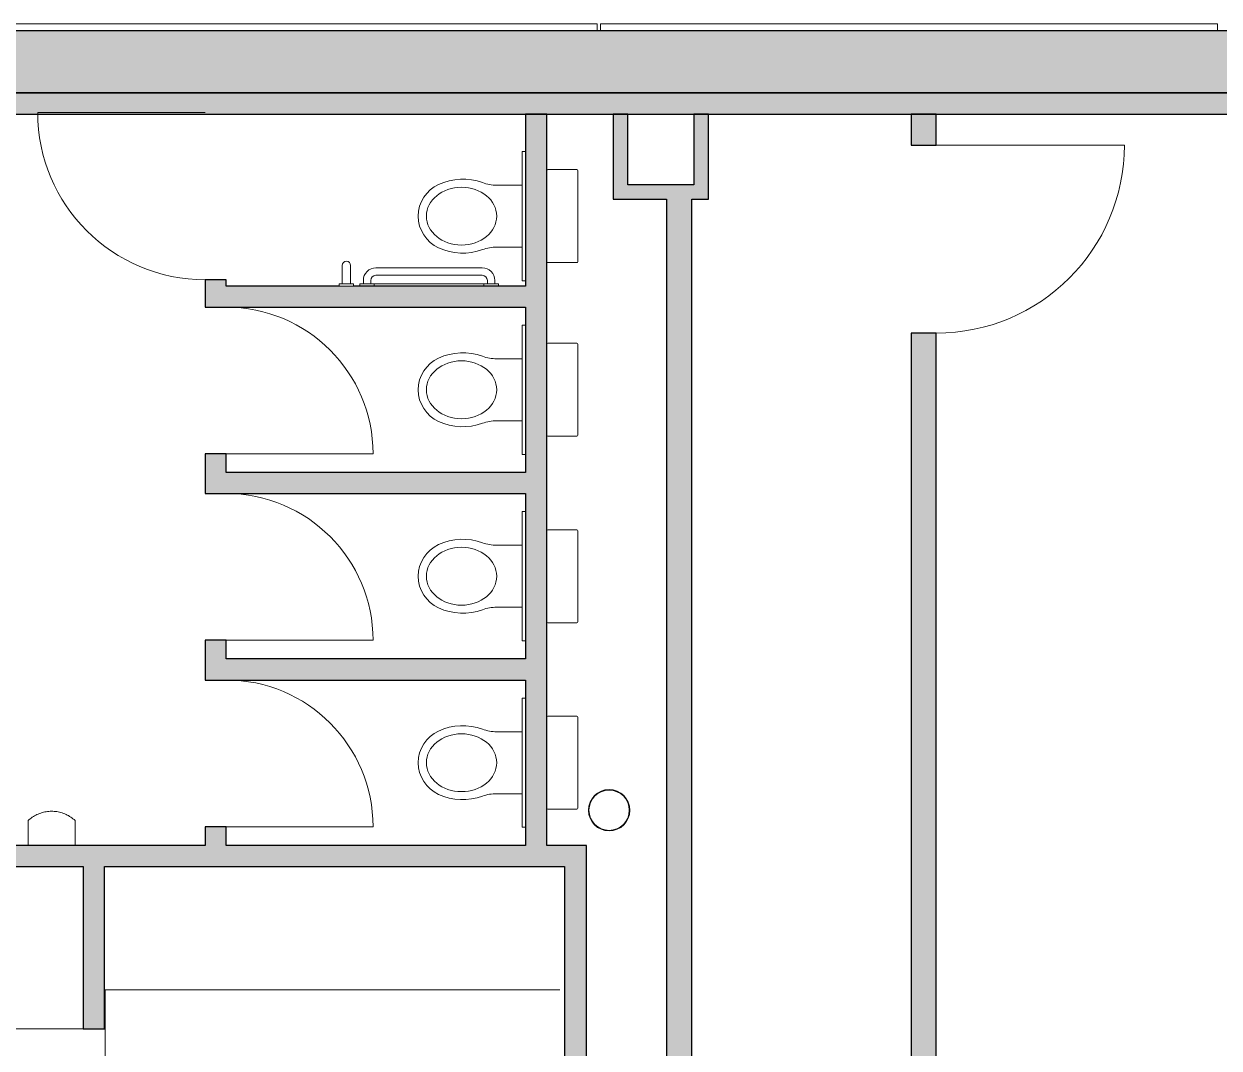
# Model space of a CAD drawing. Header units: millimetres. Extents: x 155927 to 317870, y -36033 to 97293.
# Drawn here: x 179020 to 184801, y 29727 to 34682 of the extents above; entities that cross this region are included whole.
import ezdxf

# ---------------------------------------------------------------- set-up
doc = ezdxf.new("R2010")
doc.units = ezdxf.units.MM
doc.header["$MEASUREMENT"] = 0
for name, color, linetype, lineweight in [('A-DETL-GENF', 7, 'CONTINUOUS', 9), ('A-DOOR', 4, 'CONTINUOUS', 9), ('A-GENM', 8, 'CONTINUOUS', 9), ('A-GLAZ-CURT', 7, 'CONTINUOUS', 9), ('A-WALL', 7, 'CONTINUOUS', 9), ('A-WALL-PATT', 7, 'CONTINUOUS', 9), ('E-ELEC-FIXT', 91, 'CONTINUOUS', 9), ('I-WALL', 7, 'CONTINUOUS', 9), ('P-SANR-FIXT', 7, 'CONTINUOUS', 9)]:
    doc.layers.add(name, color=color, linetype=linetype, lineweight=lineweight)

msp = doc.modelspace()

# ---------------------------------------------------------------- hatches: boundary and pattern name
at = {"layer": 'A-WALL-PATT'}
h = msp.add_hatch(color=256, dxfattribs=at)
h.paths.add_polyline_path([(156460.8, 34347.6), (157908.8, 34347.6), (157908.8, 34647.6), (156460.8, 34647.6)], flags=0)
h.paths.add_polyline_path([(166692.8, 34347.6), (185283.8, 34347.6), (185283.8, 34647.6), (166692.8, 34647.6)], flags=0)
h.paths.add_polyline_path([(187318, 34347.6), (190658.8, 34347.6), (190658.8, 34647.6), (187318, 34647.6)], flags=0)
h.paths.add_polyline_path([(196942.8, 34347.6), (200283.7, 34347.6), (200283.7, 34647.6), (196942.8, 34647.6)], flags=0)
h.paths.add_polyline_path([(202317.8, 34347.6), (220908.8, 34347.6), (220908.8, 34647.6), (202317.8, 34647.6)], flags=0)
h.paths.add_polyline_path([(229692.8, 34347.6), (231140.8, 34347.6), (231140.8, 34647.6), (229692.8, 34647.6)], flags=0)
h = msp.add_hatch(color=256, dxfattribs=at)
h.paths.add_polyline_path([(210693.8, 34245.6), (210693.8, 34347.6), (196942.8, 34347.6), (196942.8, 34245.6), (208198.8, 34245.6)], flags=0)
h.paths.add_polyline_path([(190658.8, 34245.6), (190658.8, 34347.6), (176931.2, 34347.6), (176931.2, 34245.6), (188952.5, 34245.6)], flags=0)
for points in [[(181548.8, 30707.6), (181548.8, 34245.6), (181446.8, 34245.6), (181446.8, 30707.6)], [(181940.5, 33903.2), (181940.5, 34245.6), (181870.5, 34245.6), (181870.5, 33903.2)], [(182331, 33833.2), (182331, 34245.6), (182261, 34245.6), (182261, 33833.2)], [(182250.8, 33833.2), (182261, 33833.2), (182261, 33903.2), (181870.5, 33903.2), (181870.5, 33833.2), (182128.8, 33833.2)], [(182250.8, 28407.6), (182250.8, 33833.2), (182128.8, 33833.2), (182128.8, 28407.6)], [(179998.8, 33311.6), (181446.8, 33311.6), (181446.8, 33413.6), (179998.8, 33413.6)], [(179998.8, 32409.6), (181446.8, 32409.6), (181446.8, 32511.6), (179998.8, 32511.6)], [(179998.8, 31507.6), (181446.8, 31507.6), (181446.8, 31609.6), (179998.8, 31609.6)], [(181735.2, 28509.6), (181741.1, 28509.6), (181741.1, 30707.6), (181634.1, 30707.6), (181634.1, 28509.6)]]:
    msp.add_hatch(color=256, dxfattribs=at).paths.add_polyline_path(points, flags=0)
h = msp.add_hatch(color=256, dxfattribs=at)
h.paths.add_polyline_path([(183310.8, 28407.6), (183432.8, 28407.6), (183432.8, 33185.6), (183310.8, 33185.6), (183310.8, 28529.6)], flags=0)
h.paths.add_polyline_path([(183432.8, 34095.6), (183432.8, 34245.6), (183310.8, 34245.6), (183310.8, 34095.6)], flags=0)
h = msp.add_hatch(color=256, dxfattribs=at)
h.paths.add_polyline_path([(179896.8, 30707.6), (179998.8, 30707.6), (179998.8, 30797.6), (179896.8, 30797.6)], flags=0)
h.paths.add_polyline_path([(179896.8, 31507.6), (179998.8, 31507.6), (179998.8, 31699.6), (179896.8, 31699.6)], flags=0)
h.paths.add_polyline_path([(179896.8, 32409.6), (179998.8, 32409.6), (179998.8, 32601.6), (179896.8, 32601.6)], flags=0)
h.paths.add_polyline_path([(179896.8, 33311.6), (179998.8, 33311.6), (179998.8, 33443.6), (179896.8, 33443.6)], flags=0)
h = msp.add_hatch(color=256, dxfattribs=at)
h.paths.add_polyline_path([(179329.4, 30605.6), (181634.1, 30605.6), (181634.1, 30707.6), (178861, 30707.6), (178861, 30605.6), (179307.1, 30605.6)], flags=0)
h.paths.add_polyline_path([(177791, 30605.6), (177851, 30605.6), (177851, 30707.6), (177791, 30707.6), (177791, 30641.8)], flags=0)
h = msp.add_hatch(color=256, dxfattribs=at)
h.paths.add_polyline_path([(179307.1, 28407.6), (179409.1, 28407.6), (179409.1, 28809.6), (179307.1, 28809.6)], flags=0)
h.paths.add_polyline_path([(179307.1, 29819.6), (179409.1, 29819.6), (179409.1, 30605.6), (179307.1, 30605.6)], flags=0)

# ---------------------------------------------------------------- linework, layer by layer
at = {"layer": 'A-DETL-GENF'}
for p, q in [((181429.8, 33901.6), (181306.8, 33901.6)), ((181429.8, 33601.7), (181306.8, 33601.7)), ((181429.8, 33061.6), (181306.8, 33061.6)), ((181429.8, 32761.7), (181306.8, 32761.7)), ((181429.8, 32159.6), (181306.8, 32159.6)), ((181429.8, 31859.7), (181306.8, 31859.7)), ((181429.8, 31257.6), (181306.8, 31257.6)), ((181429.8, 30957.7), (181306.8, 30957.7))]:
    msp.add_line(p, q, dxfattribs=at)
for centre, radius, start, end in [((181096.5, 33750.6), 169.7, 114.6746, 179.66027), ((181142.7, 33650.2), 280.2, 70.07489, 114.6746), ((181306.8, 34103.1), 201.6, 250.07489, 270), ((181096.5, 33752.6), 169.7, 180.33973, 245.3254), ((181142.7, 33853), 280.2, 245.3254, 289.92511), ((181306.8, 33400.1), 201.6, 90, 109.92511), ((181142.7, 32810.2), 280.2, 70.07489, 114.6746), ((181306.8, 33263.1), 201.6, 250.07489, 270), ((181096.5, 32910.6), 169.7, 114.6746, 179.66027), ((181096.5, 32912.6), 169.7, 180.33973, 245.3254), ((181142.7, 33013), 280.2, 245.3254, 289.92511), ((181306.8, 32560.1), 201.6, 90, 109.92511), ((181096.5, 32008.6), 169.7, 114.6746, 179.66027), ((181142.7, 31908.2), 280.2, 70.07489, 114.6746), ((181306.8, 32361.1), 201.6, 250.07489, 270), ((181096.5, 32010.6), 169.7, 180.33973, 245.3254), ((181142.7, 32111), 280.2, 245.3254, 289.92511), ((181306.8, 31658.1), 201.6, 90, 109.92511), ((181142.7, 31006.2), 280.2, 70.07489, 114.6746), ((181096.5, 31106.6), 169.7, 114.6746, 179.66027), ((181306.8, 31459.1), 201.6, 250.07489, 270), ((181096.5, 31108.6), 169.7, 180.33973, 245.3254), ((181142.7, 31209), 280.2, 245.3254, 289.92511), ((181306.8, 30756.1), 201.6, 90, 109.92511)]:
    msp.add_arc(centre, radius, start, end, dxfattribs=at)
for centre in [(181136.8, 33751.6), (181136.8, 32911.6), (181136.8, 32009.6), (181136.8, 31107.6)]:
    msp.add_ellipse(centre, major_axis=(170, 0), ratio=0.823529, dxfattribs=at)
at = {"layer": 'A-DOOR'}
for p, q in [((179896.8, 34253.6), (179086.8, 34253.6)), ((183432.8, 34095.6), (184342.8, 34095.6)), ((179998.8, 32601.6), (180708.8, 32601.6)), ((179998.8, 31699.6), (180708.8, 31699.6)), ((179998.8, 30797.6), (180708.8, 30797.6)), ((179307.1, 29819.6), (178297.1, 29819.6))]:
    msp.add_line(p, q, dxfattribs=at)
for centre, radius, start, end in [((179896.8, 34253.6), 810, 180, 270), ((183432.8, 34095.6), 910, 270, 0), ((179998.8, 32601.6), 710, 0, 90), ((179998.8, 31699.6), 710, 0, 90), ((179998.8, 30797.6), 710, 0, 90), ((179307.1, 29819.6), 1010, 180, 270)]:
    msp.add_arc(centre, radius, start, end, dxfattribs=at)
at = {"layer": 'A-GENM'}
for p, q in [((181429.8, 34064.1), (181429.8, 33439.1)), ((181446.8, 34064.1), (181429.8, 34064.1)), ((181446.8, 33439.1), (181446.8, 34064.1)), ((181429.8, 33439.1), (181446.8, 33439.1)), ((181429.8, 33224.1), (181429.8, 32599.1)), ((181446.8, 33224.1), (181429.8, 33224.1)), ((181446.8, 32599.1), (181446.8, 33224.1)), ((181429.8, 32599.1), (181446.8, 32599.1)), ((181429.8, 32322.1), (181429.8, 31697.1)), ((181446.8, 32322.1), (181429.8, 32322.1)), ((181446.8, 31697.1), (181446.8, 32322.1)), ((181429.8, 31697.1), (181446.8, 31697.1)), ((181429.8, 31420.1), (181429.8, 30795.1)), ((181446.8, 31420.1), (181429.8, 31420.1)), ((181446.8, 30795.1), (181446.8, 31420.1)), ((181429.8, 30795.1), (181446.8, 30795.1))]:
    msp.add_line(p, q, dxfattribs=at)
at = {"layer": 'A-GLAZ-CURT', "lineweight": 20}
for p, q in [((181792.8, 34681.6), (178808.8, 34681.6)), ((178808.8, 34647.6), (181792.8, 34647.6)), ((181792.8, 34647.6), (181792.8, 34681.6)), ((184792.8, 34681.6), (181808.8, 34681.6)), ((181808.8, 34681.6), (181808.8, 34647.6)), ((181808.8, 34647.6), (184792.8, 34647.6)), ((184792.8, 34647.6), (184792.8, 34681.6))]:
    msp.add_line(p, q, dxfattribs=at)
at = {"layer": 'A-WALL', "lineweight": 30}
for p, q in [((185283.8, 34647.6), (166692.8, 34647.6)), ((169043.4, 34347.6), (185283.8, 34347.6))]:
    msp.add_line(p, q, dxfattribs=at)
at = {"layer": 'E-ELEC-FIXT'}
for p, q in [((179127, 30870.5), (179120.5, 30869.2)), ((179133.6, 30871.4), (179127, 30870.5)), ((179140.1, 30872.1), (179133.6, 30871.4)), ((179146.7, 30872.6), (179140.1, 30872.1)), ((179153.3, 30872.7), (179146.7, 30872.6)), ((179159.9, 30872.6), (179153.3, 30872.7)), ((179166.5, 30872.3), (179159.9, 30872.6)), ((179173.1, 30871.7), (179166.5, 30872.3)), ((179179.6, 30870.8), (179173.1, 30871.7)), ((179186.2, 30869.6), (179179.6, 30870.8)), ((179192.6, 30868.2), (179186.2, 30869.6)), ((179044.7, 30831.1), (179041.3, 30828)), ((179049.7, 30835.4), (179044.7, 30831.1)), ((179054.9, 30839.5), (179049.7, 30835.4)), ((179060.3, 30843.3), (179054.9, 30839.5)), ((179065.8, 30847), (179060.3, 30843.3)), ((179071.4, 30850.4), (179065.8, 30847)), ((179077.2, 30853.6), (179071.4, 30850.4)), ((179083.1, 30856.6), (179077.2, 30853.6)), ((179089.1, 30859.3), (179083.1, 30856.6)), ((179095.2, 30861.8), (179089.1, 30859.3)), ((179101.4, 30864), (179095.2, 30861.8)), ((179107.7, 30866), (179101.4, 30864)), ((179114.1, 30867.8), (179107.7, 30866)), ((179120.5, 30869.2), (179114.1, 30867.8)), ((179199, 30866.6), (179192.6, 30868.2)), ((179205.3, 30864.7), (179199, 30866.6)), ((179211.6, 30862.5), (179205.3, 30864.7)), ((179217.7, 30860.1), (179211.6, 30862.5)), ((179223.8, 30857.4), (179217.7, 30860.1)), ((179229.7, 30854.5), (179223.8, 30857.4)), ((179235.5, 30851.4), (179229.7, 30854.5)), ((179241.2, 30848), (179235.5, 30851.4)), ((179246.7, 30844.5), (179241.2, 30848)), ((179252.1, 30840.7), (179246.7, 30844.5)), ((179257.4, 30836.6), (179252.1, 30840.7)), ((179262.5, 30832.4), (179257.4, 30836.6)), ((179267.4, 30828), (179262.5, 30832.4))]:
    msp.add_line(p, q, dxfattribs=at)
for points, knots in [([(179041.3, 30828), (179041.3, 30828.2), (179041.3, 30826.8), (179041.3, 30822), (179041.3, 30818.6), (179041.3, 30815.6), (179041.3, 30812.2), (179041.3, 30807.4), (179041.3, 30801.8), (179041.3, 30795.8), (179041.3, 30789.5), (179041.3, 30781.7), (179041.3, 30772.5), (179041.3, 30763.7), (179041.3, 30754.6), (179041.3, 30742.3), (179041.3, 30726.7), (179041.3, 30714), (179041.3, 30707.6)], [-1, -1, -1, -1, -0.861111, -0.791667, -0.756944, -0.722222, -0.6875, -0.652778, -0.583333, -0.548611, -0.513889, -0.444444, -0.388889, -0.333333, -0.277778, -0.222222, -0.111111, 0, 0, 0, 0]), ([(179267.4, 30707.6), (179267.4, 30715.6), (179267.4, 30727.4), (179267.4, 30743.1), (179267.4, 30752.7), (179267.4, 30760.3), (179267.4, 30767.7), (179267.4, 30776.9), (179267.4, 30785.5), (179267.4, 30792), (179267.4, 30797.6), (179267.4, 30803.8), (179267.4, 30810.1), (179267.4, 30815.6), (179267.4, 30820.3), (179267.4, 30823.9), (179267.4, 30826.4), (179267.4, 30827.8), (179267.4, 30828), (179267.4, 30828)], [-1, -1, -1, -1, -0.861111, -0.791667, -0.722222, -0.6875, -0.652778, -0.583333, -0.513889, -0.479167, -0.444444, -0.388889, -0.333333, -0.277778, -0.222222, -0.166667, -0.111111, -0.055556, 0, 0, 0, 0])]:
    msp.add_open_spline(points, degree=3, knots=knots, dxfattribs=at)
at = {"layer": 'I-WALL', "lineweight": 30}
for p, q in [((190658.8, 34347.6), (176931.2, 34347.6)), ((176931.2, 34245.6), (190658.8, 34245.6)), ((181446.8, 34245.6), (181446.8, 33413.6)), ((181548.8, 34245.6), (181446.8, 34245.6)), ((181548.8, 30707.6), (181548.8, 34245.6)), ((181940.5, 34245.6), (181870.5, 34245.6)), ((181870.5, 34245.6), (181870.5, 33903.2)), ((181940.5, 33903.2), (181940.5, 34245.6)), ((182261, 34245.6), (182261, 33903.2)), ((182331, 34245.6), (182261, 34245.6)), ((182331, 33833.2), (182331, 34245.6)), ((183310.8, 34245.6), (183310.8, 34095.6)), ((183432.8, 34245.6), (183310.8, 34245.6)), ((183432.8, 34095.6), (183432.8, 34245.6)), ((183310.8, 34095.6), (183432.8, 34095.6)), ((181870.5, 33903.2), (181870.5, 33833.2)), ((182261, 33903.2), (181940.5, 33903.2)), ((181870.5, 33833.2), (182128.8, 33833.2)), ((182128.8, 33833.2), (182128.8, 28509.6)), ((182250.8, 28529.6), (182250.8, 33833.2)), ((182250.8, 33833.2), (182261, 33833.2)), ((182261, 33833.2), (182331, 33833.2)), ((179896.8, 33443.6), (179896.8, 33311.6)), ((179998.8, 33443.6), (179896.8, 33443.6)), ((179998.8, 33413.6), (179998.8, 33443.6)), ((180544.8, 33413.6), (179998.8, 33413.6)), ((181446.8, 33413.6), (180614.8, 33413.6)), ((179896.8, 33311.6), (179998.8, 33311.6)), ((179998.8, 33311.6), (181446.8, 33311.6)), ((181446.8, 33311.6), (181446.8, 32511.6)), ((183310.8, 33185.6), (183310.8, 28529.6)), ((183432.8, 33185.6), (183310.8, 33185.6)), ((183432.8, 28509.6), (183432.8, 33185.6)), ((179896.8, 32601.6), (179896.8, 32409.6)), ((179998.8, 32601.6), (179896.8, 32601.6)), ((179998.8, 32511.6), (179998.8, 32601.6)), ((181446.8, 32511.6), (179998.8, 32511.6)), ((179896.8, 32409.6), (179998.8, 32409.6)), ((179998.8, 32409.6), (181446.8, 32409.6)), ((181446.8, 32409.6), (181446.8, 31609.6)), ((179896.8, 31699.6), (179896.8, 31507.6)), ((179998.8, 31699.6), (179896.8, 31699.6)), ((179998.8, 31609.6), (179998.8, 31699.6)), ((181446.8, 31609.6), (179998.8, 31609.6)), ((179896.8, 31507.6), (179998.8, 31507.6)), ((179998.8, 31507.6), (181446.8, 31507.6)), ((181446.8, 31507.6), (181446.8, 30707.6)), ((179896.8, 30797.6), (179896.8, 30707.6)), ((179998.8, 30797.6), (179896.8, 30797.6)), ((179998.8, 30707.6), (179998.8, 30797.6)), ((179896.8, 30707.6), (178861, 30707.6)), ((181446.8, 30707.6), (179998.8, 30707.6)), ((181634.1, 30707.6), (181548.8, 30707.6)), ((181741.1, 30707.6), (181634.1, 30707.6)), ((181741.1, 28509.6), (181741.1, 30707.6)), ((178861, 30605.6), (179307.1, 30605.6)), ((179307.1, 30605.6), (179307.1, 29819.6)), ((179409.1, 30605.6), (181634.1, 30605.6)), ((179409.1, 29819.6), (179409.1, 30605.6)), ((181634.1, 30605.6), (181634.1, 29514.6)), ((179307.1, 29819.6), (179409.1, 29819.6))]:
    msp.add_line(p, q, dxfattribs=at)
at = {"layer": 'P-SANR-FIXT'}
for p, q in [((181693.8, 33976.6), (181553.8, 33976.6)), ((181698.8, 33531.6), (181698.8, 33971.6)), ((181429.8, 33901.6), (181306.8, 33901.6)), ((181306.8, 33601.7), (181429.8, 33601.7)), ((180559.8, 33513.6), (180559.8, 33423.6)), ((180559.8, 33513.6), (180559.8, 33423.6)), ((180600, 33423.6), (180600, 33513.6)), ((180600, 33513.6), (180600, 33423.6)), ((181236.8, 33501.6), (180722.8, 33501.6)), ((180722.8, 33501.6), (181236.8, 33501.6)), ((181553.8, 33526.6), (181693.8, 33526.6)), ((180559.8, 33423.6), (180544.8, 33423.6)), ((180544.8, 33423.6), (180544.8, 33413.6)), ((180544.8, 33423.6), (180544.8, 33413.6)), ((180614.8, 33423.6), (180544.8, 33423.6)), ((180544.8, 33413.6), (180614.8, 33413.6)), ((180544.8, 33413.6), (180614.8, 33413.6)), ((180614.8, 33423.6), (180600, 33423.6)), ((180614.8, 33413.6), (180614.8, 33423.6)), ((180614.8, 33413.6), (180614.8, 33423.6)), ((180661.8, 33423.6), (180644.8, 33423.6)), ((180644.8, 33423.6), (180644.8, 33413.6)), ((180644.8, 33423.6), (181314.8, 33423.6)), ((180714.8, 33423.6), (180644.8, 33423.6)), ((180644.8, 33423.6), (180644.8, 33413.6)), ((180661.8, 33440.6), (180661.8, 33423.6)), ((180661.8, 33423.6), (180661.8, 33440.6)), ((180697.8, 33423.6), (180697.8, 33440.6)), ((180697.8, 33423.6), (180697.8, 33440.6)), ((180714.8, 33423.6), (180697.8, 33423.6)), ((180714.8, 33413.6), (180714.8, 33423.6)), ((180714.8, 33423.6), (180714.8, 33413.6)), ((180722.8, 33465.6), (181236.8, 33465.6)), ((180722.8, 33465.6), (181236.8, 33465.6)), ((181261.8, 33423.6), (181244.8, 33423.6)), ((181244.8, 33423.6), (181244.8, 33413.6)), ((181244.8, 33423.6), (181244.8, 33413.6)), ((181314.8, 33423.6), (181244.8, 33423.6)), ((181261.8, 33440.6), (181261.8, 33423.6)), ((181261.8, 33423.6), (181261.8, 33440.6)), ((181297.8, 33423.6), (181297.8, 33440.6)), ((181297.8, 33423.6), (181297.8, 33440.6)), ((181314.8, 33423.6), (181297.8, 33423.6)), ((181314.8, 33413.6), (181314.8, 33423.6)), ((181314.8, 33423.6), (181314.8, 33413.6)), ((181693.8, 33136.6), (181553.8, 33136.6)), ((181698.8, 32691.6), (181698.8, 33131.6)), ((181429.8, 33061.6), (181306.8, 33061.6)), ((181306.8, 32761.7), (181429.8, 32761.7)), ((181553.8, 32686.6), (181693.8, 32686.6)), ((181693.8, 32234.6), (181553.8, 32234.6)), ((181698.8, 31789.6), (181698.8, 32229.6)), ((181429.8, 32159.6), (181306.8, 32159.6)), ((181306.8, 31859.7), (181429.8, 31859.7)), ((181553.8, 31784.6), (181693.8, 31784.6)), ((181693.8, 31332.6), (181553.8, 31332.6)), ((181698.8, 30887.6), (181698.8, 31327.6)), ((181429.8, 31257.6), (181306.8, 31257.6)), ((181306.8, 30957.7), (181429.8, 30957.7)), ((181553.8, 30882.6), (181693.8, 30882.6)), ((179412.6, 30009.6), (181612.6, 30009.6)), ((179412.6, 28509.6), (179412.6, 30009.6))]:
    msp.add_line(p, q, dxfattribs=at)
for centre, radius, start, end in [((181553.8, 33971.6), 5, 90, 179.99999), ((181693.8, 33971.6), 5, 0, 90), ((181096.5, 33750.6), 169.7, 114.6746, 179.66027), ((181142.7, 33650.2), 280.2, 70.07489, 114.6746), ((181306.8, 34103.1), 201.6, 250.07489, 270), ((181096.5, 33752.6), 169.7, 180.33973, 245.3254), ((181142.7, 33853), 280.2, 245.3254, 289.92511), ((181306.8, 33400.1), 201.6, 90, 109.92511), ((180579.9, 33513.6), 20.1, 0, 180), ((180579.9, 33513.6), 20.1, 0, 180), ((181553.8, 33531.6), 5, 180.00001, 270), ((181693.8, 33531.6), 5, 270, 0), ((180722.8, 33440.6), 61, 90, 180), ((180722.8, 33440.6), 61, 90, 180), ((181236.8, 33440.6), 61, 0, 90), ((181236.8, 33440.6), 61, 0, 90), ((180722.8, 33440.6), 25, 90, 180), ((180722.8, 33440.6), 25, 90, 180), ((181236.8, 33440.6), 25, 0, 90), ((181236.8, 33440.6), 25, 0, 90), ((181553.8, 33131.6), 5, 90, 179.99999), ((181693.8, 33131.6), 5, 0, 90), ((181142.7, 32810.2), 280.2, 70.07489, 114.6746), ((181306.8, 33263.1), 201.6, 250.07489, 270), ((181096.5, 32910.6), 169.7, 114.6746, 179.66027), ((181096.5, 32912.6), 169.7, 180.33973, 245.3254), ((181142.7, 33013), 280.2, 245.3254, 289.92511), ((181306.8, 32560.1), 201.6, 90, 109.92511), ((181553.8, 32691.6), 5, 180.00001, 270), ((181693.8, 32691.6), 5, 270, 0), ((181553.8, 32229.6), 5, 90, 179.99999), ((181693.8, 32229.6), 5, 0, 90), ((181096.5, 32008.6), 169.7, 114.6746, 179.66027), ((181142.7, 31908.2), 280.2, 70.07489, 114.6746), ((181306.8, 32361.1), 201.6, 250.07489, 270), ((181096.5, 32010.6), 169.7, 180.33973, 245.3254), ((181142.7, 32111), 280.2, 245.3254, 289.92511), ((181306.8, 31658.1), 201.6, 90, 109.92511), ((181553.8, 31789.6), 5, 180.00001, 270), ((181693.8, 31789.6), 5, 270, 0), ((181553.8, 31327.6), 5, 90, 179.99999), ((181693.8, 31327.6), 5, 0, 90), ((181142.7, 31006.2), 280.2, 70.07489, 114.6746), ((181096.5, 31106.6), 169.7, 114.6746, 179.66027), ((181306.8, 31459.1), 201.6, 250.07489, 270), ((181096.5, 31108.6), 169.7, 180.33973, 245.3254), ((181142.7, 31209), 280.2, 245.3254, 289.92511), ((181306.8, 30756.1), 201.6, 90, 109.92511), ((181850.7, 30877.6), 100, 0, 180), ((181850.7, 30877.6), 97.5, 0, 180), ((181553.8, 30887.6), 5, 180.00001, 270), ((181693.8, 30887.6), 5, 270, 0), ((181850.7, 30877.6), 100, 180, 0), ((181850.7, 30877.6), 97.5, 180, 0)]:
    msp.add_arc(centre, radius, start, end, dxfattribs=at)

doc.saveas('drawing.dxf')
